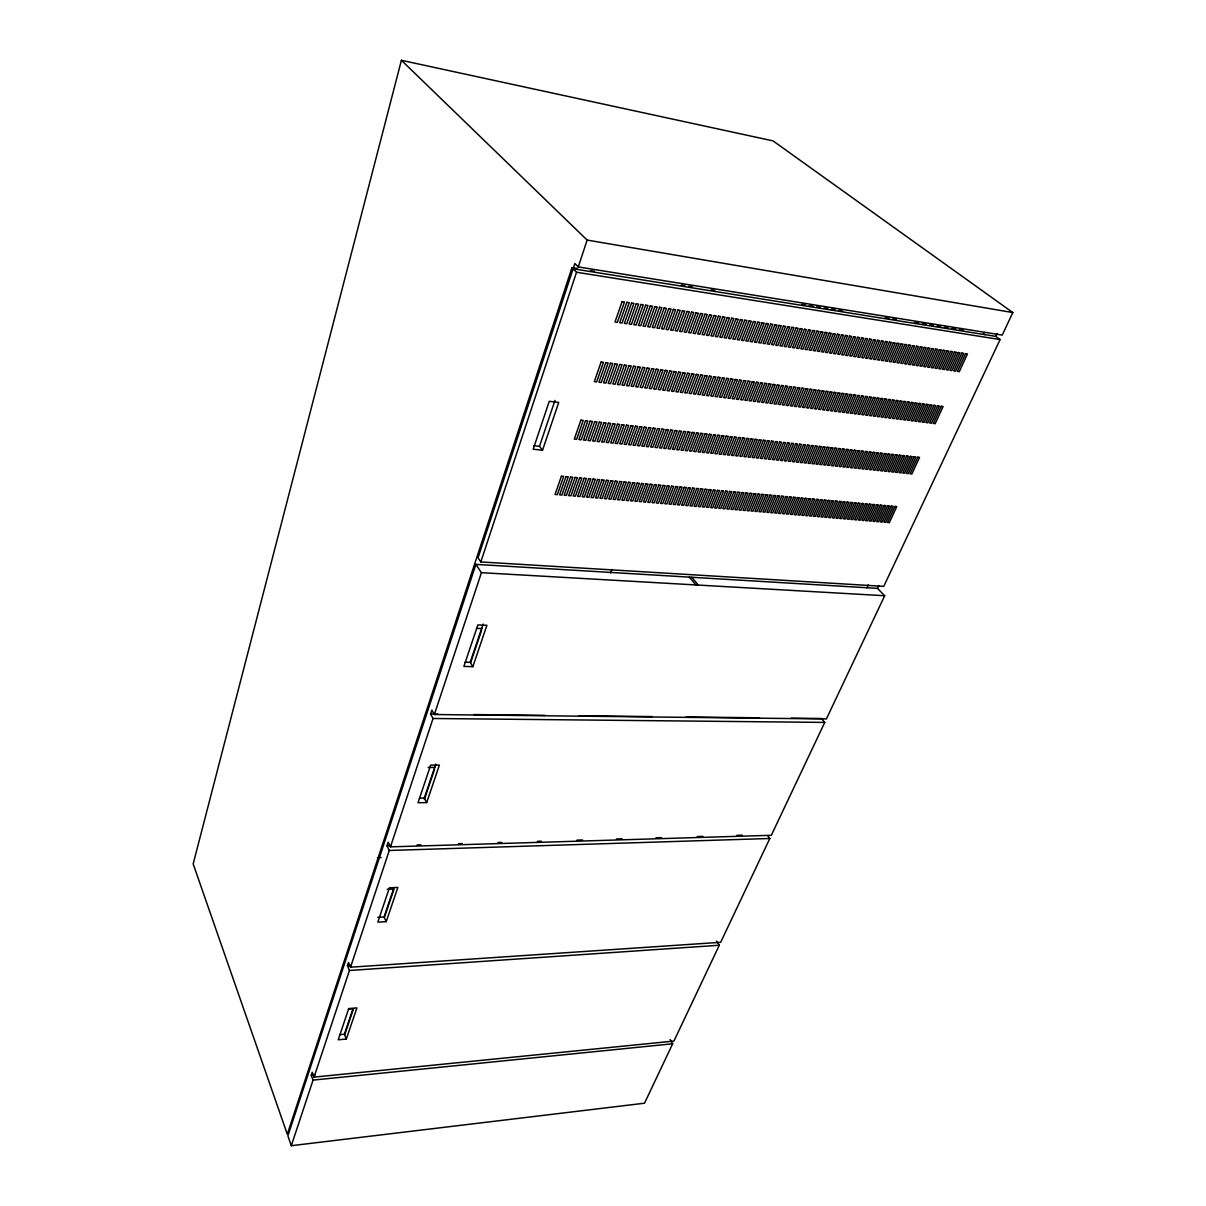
<?xml version="1.0" encoding="UTF-8"?>
<svg xmlns="http://www.w3.org/2000/svg" width="1206" height="1206" viewBox="0 0 1206 1206"><rect width="100%" height="100%" fill="white"/><g stroke="black" fill="none" stroke-linecap="round" stroke-linejoin="round"><path stroke-width="1.5" d="M573.121 268.787L995.809 336.384L1000.091 339.564L883.757 586.372L480.817 561.936L478.043 557.82L574.87 263.481L578.277 266.918L1002.201 335.102L1012.829 312.565L773.046 140.891L401.402 60.3L193.171 863.918L287.314 1134.258L571.991 267.642L577.553 268.531M791.392 718.173L821.467 718.505L824.753 722.409L771.327 835.291L390.458 846.868L433.044 718.49L430.557 714.058L431.869 710.108L434.356 714.525L826.381 718.942L884.691 595.734L877.486 588.377L475.888 564.378L287.887 1135.871L291.309 1145.7L644.532 1103.204L672.662 1043.778L670.129 1039.527M291.309 1145.7L313.063 1080.109L311.238 1075.239L312.233 1072.24L314.057 1077.109L673.943 1041.064L719.289 945.248L716.545 941.087M314.057 1077.109L349.439 970.483L347.434 965.72L348.504 962.433L350.524 967.212L720.675 942.308L769.82 838.487L767.815 835.788M350.524 967.212L389.267 850.471L387.036 845.843L388.211 842.24L390.458 846.868M480.817 561.936L576.528 272.239L571.991 267.642M578.277 266.918L587.141 240.084L401.402 60.3M434.356 714.525L481.42 572.684L475.888 564.378M542.564 450.17L533.188 449.235L549.258 401.312L558.74 402.412L542.564 450.17L539.489 446.31L554.956 400.422M346.333 1039.044L356.916 1007.884L348.745 1008.548L338.238 1039.768L346.333 1039.044L344.388 1034.235L353.011 1008.774M386.221 921.67L397.844 887.435L389.387 887.812L377.84 922.123L386.221 921.67L384.066 916.982L393.533 889.018M426.683 802.578L439.406 765.101L430.663 765.132L418.015 802.729L426.683 802.578L424.301 798.04L435.818 764.031M472.858 666.662L486.907 625.281L477.862 624.919L463.888 666.421L472.858 666.662L470.204 662.35L483.169 624.045M344.75 1034.552L353.494 1008.729L348.413 1009.136M384.232 917.902L394.03 888.988L387.186 889.289M424.376 799.352L434.567 769.202M470.581 662.833L481.586 630.301M610.598 572.986L611.924 569.458M866.948 587.744L868.275 584.895M877.486 588.377L878.812 585.543M995.809 336.384L997.211 333.414M313.063 1080.109L672.662 1043.778M311.238 1075.239L314.977 1074.863M339.836 1034.642L344.388 1034.235M349.439 970.483L719.289 945.248M347.434 965.72L351.172 965.463M377.779 917.314L384.066 916.982M377.372 857.722L381.126 857.587M389.267 850.471L769.82 838.487M387.036 845.843L390.789 845.723M417.11 844.939L420.864 844.818M458.476 843.687L462.23 843.582M497.957 842.512L501.711 842.391M537.439 841.321L541.192 841.215M576.92 840.13L582.558 839.964M616.402 838.954L622.04 838.773M655.883 837.763L661.521 837.597M697.249 836.527L702.887 836.346M736.73 835.336L742.368 835.17M419.432 798.116L424.301 798.04M428.115 767.468L435.17 767.423M433.044 718.49L824.753 722.409M430.557 714.058L438.08 714.148M473.792 714.555L545.202 715.369M579.031 715.746L652.325 716.59M686.154 716.967L759.448 717.796M465.169 662.215L470.204 662.35M476.551 628.371L482.174 628.582M481.42 572.684L884.691 595.734M533.881 445.738L539.489 446.31M590.533 270.611L594.241 271.199M681.345 285.159L685.053 285.747M688.762 286.35L692.47 286.938M710.997 289.907L714.706 290.51M801.824 304.47L805.533 305.058M809.226 305.646L812.934 306.249M816.643 306.837L820.351 307.44M824.06 308.027L827.768 308.63M831.477 309.218L835.185 309.806M838.894 310.409L842.587 310.997M885.219 317.826L888.928 318.429M892.636 319.017L896.344 319.605M914.872 322.575L918.58 323.178M922.288 323.766L925.997 324.369M929.705 324.957L933.414 325.56M937.122 326.148L940.816 326.736M944.524 327.339L948.233 327.926M951.941 328.529L955.649 329.117M959.358 329.705L963.066 330.308M576.528 272.239L1000.091 339.564M587.141 240.084L1012.829 312.565M983.448 333.565L984.865 334.635M691.762 577.282L698.289 585.091M689.365 577.131L695.877 584.955M561.408 476.219L555.062 494.445L557.338 494.641L563.684 476.43L561.408 476.219M580.885 420.17L574.312 439.09L576.619 439.331L583.207 420.427L580.885 420.17M601.116 362.011L594.287 381.639L596.608 381.925L603.452 362.313L601.116 362.011M622.1 301.621L615.015 322.002L617.382 322.349L624.467 301.967L622.1 301.621M565.976 476.626L559.614 494.837L561.89 495.033L568.252 476.837L565.976 476.626M585.513 420.683L578.91 439.557L581.217 439.798L587.819 420.939L585.513 420.683M605.789 362.629L598.945 382.212L601.266 382.498L608.11 362.931L605.789 362.629M626.834 302.329L619.733 322.68L622.085 323.027L629.2 302.691L626.834 302.329M570.528 477.048L564.152 495.214L566.413 495.41L572.79 477.244L570.528 477.048M590.111 421.195L583.508 440.039L585.799 440.265L592.417 421.437L590.111 421.195M610.447 363.232L603.588 382.784L605.894 383.071L612.769 363.534L610.447 363.232M631.552 303.053L624.422 323.359L626.773 323.705L633.904 303.399L631.552 303.053M575.066 477.455L568.674 495.606L570.92 495.787L577.327 477.666L575.066 477.455M594.709 421.693L588.076 440.507L590.367 440.748L597 421.949L594.709 421.693M615.09 363.835L608.216 383.357L610.522 383.644L617.412 364.137L615.09 363.835M636.255 303.761L629.11 324.037L631.447 324.369L638.607 304.108L636.255 303.761M579.589 477.862L573.182 495.983L575.428 496.163L581.85 478.073L579.589 477.862M599.292 422.19L592.643 440.974L594.92 441.215L601.568 422.447L599.292 422.19M619.718 364.438L612.829 383.93L615.12 384.217L622.04 364.74L619.718 364.438M640.944 304.47L633.783 324.716L636.105 325.047L643.28 304.817L640.944 304.47M584.096 478.269L577.674 496.359L579.905 496.54L586.342 478.481L584.096 478.269M603.844 422.703L597.181 441.456L599.457 441.682L606.121 422.944L603.844 422.703M624.346 365.041L617.427 384.503L619.718 384.774L626.638 365.343L624.346 365.041M645.617 305.178L638.441 325.379L640.748 325.71L647.939 305.525L645.617 305.178M588.588 478.676L582.151 496.736L584.382 496.932L590.834 478.888L588.588 478.676M608.397 423.2L601.719 441.924L603.98 442.15L610.673 423.442L608.397 423.2M628.944 365.644L622.01 385.061L624.301 385.347L631.235 365.931L628.944 365.644M650.275 305.887L643.069 326.057L645.391 326.389L652.597 306.234L650.275 305.887M593.081 479.084L586.613 497.113L588.845 497.294L595.312 479.295L593.081 479.084M612.934 423.698L606.241 442.391L608.487 442.617L615.196 423.939L612.934 423.698M633.527 366.232L626.577 385.619L628.869 385.905L635.818 366.534L633.527 366.232M654.918 306.58L647.697 326.72L650.004 327.052L657.225 306.942L654.918 306.58M597.543 479.491L591.076 497.49L593.292 497.671L599.774 479.702L597.543 479.491M617.457 424.195L610.733 442.843L612.995 443.084L619.718 424.437L617.457 424.195M638.11 366.835L631.145 386.191L633.406 386.463L640.386 367.121L638.11 366.835M659.546 307.289L652.31 327.384L654.602 327.715L661.853 307.636L659.546 307.289M602.005 479.898L595.508 497.867L597.724 498.048L604.236 480.094L602.005 479.898M621.964 424.693L615.226 443.311L617.472 443.552L624.211 424.934L621.964 424.693M642.662 367.423L635.683 386.749L637.944 387.02L644.939 367.724L642.662 367.423M664.159 307.982L656.908 328.047L659.2 328.379L666.451 308.329L664.159 307.982M606.452 480.305L599.94 498.244L602.141 498.425L608.668 480.501L606.452 480.305M626.457 425.175L619.703 443.778L621.949 444.004L628.703 425.432L626.457 425.175M647.215 368.011L640.205 387.307L642.466 387.578L649.476 368.312L647.215 368.011M668.757 308.676L661.476 328.71L663.767 329.042L671.049 309.022L668.757 308.676M610.884 480.697L604.357 498.606L606.558 498.802L613.085 480.908L610.884 480.697M630.934 425.673L624.18 444.245L626.396 444.471L633.18 425.914L630.934 425.673M651.753 368.599L644.728 387.865L646.974 388.136L653.999 368.9L651.753 368.599M673.34 309.369L666.044 329.374L668.335 329.69L675.616 309.716L673.34 309.369M615.301 481.104L608.759 498.983L610.945 499.163L617.502 481.3L615.301 481.104M635.411 426.17L628.628 444.697L630.844 444.924L637.642 426.411L635.411 426.17M656.26 369.187L649.22 388.422L651.466 388.694L658.521 369.488L656.26 369.187M677.908 310.063L670.596 330.022L672.873 330.354L680.184 310.409L677.908 310.063M619.703 481.495L613.145 499.359L615.331 499.54L621.904 481.707L619.703 481.495M639.858 426.653L633.06 445.165L635.276 445.391L642.089 426.894L639.858 426.653M660.767 369.775L653.712 388.965L655.958 389.252L663.014 370.076L660.767 369.775M682.46 310.756L675.134 330.67L677.41 331.002L684.737 311.103L682.46 310.756M624.09 481.903L617.517 499.721L619.703 499.902L626.291 482.099L624.09 481.903M644.305 427.15L637.492 445.617L639.693 445.843L646.522 427.391L644.305 427.15M665.26 370.363L658.19 389.523L660.421 389.794L667.491 370.649L665.26 370.363M686.998 311.45L679.671 331.333L681.918 331.65L689.274 311.796L686.998 311.45M628.477 482.294L621.874 500.083L624.06 500.279L630.663 482.49L628.477 482.294M648.722 427.633L641.894 446.069L644.094 446.295L650.939 427.874L648.722 427.633M669.737 370.951L662.652 390.066L664.868 390.352L671.968 371.237L669.737 370.951M691.535 312.128L684.179 331.982L686.425 332.298L693.782 312.475L691.535 312.128M632.833 482.686L626.231 500.46L628.401 500.641L635.019 482.882L632.833 482.686M653.139 428.115L646.295 446.522L648.481 446.748L655.34 428.356L653.139 428.115M674.199 371.523L667.099 390.623L669.315 390.895L676.43 371.81L674.199 371.523M696.043 312.821L688.671 332.63L690.917 332.946L698.289 313.153L696.043 312.821M637.19 483.093L630.557 500.822L632.728 501.003L639.361 483.289L637.19 483.093M657.541 428.597L650.682 446.974L652.868 447.2L659.742 428.839L657.541 428.597M678.646 372.111L671.531 391.166L673.732 391.437L680.862 372.398L678.646 372.111M700.535 313.5L693.149 333.278L695.395 333.595L702.781 313.831L700.535 313.5M641.532 483.485L634.884 501.183L637.039 501.364L643.687 483.681L641.532 483.485M661.928 429.08L655.054 447.426L657.225 447.652L664.114 429.321L661.928 429.08M683.078 372.684L675.948 391.709L678.149 391.98L685.294 372.971L683.078 372.684M705.028 314.178L697.626 333.926L699.842 334.243L707.259 314.51L705.028 314.178M645.858 483.877L639.195 501.545L641.351 501.726L648.014 484.073L645.858 483.877M666.3 429.562L659.411 447.878L661.581 448.104L668.486 429.803L666.3 429.562M687.51 373.257L680.35 392.252L682.551 392.523L689.711 373.543L687.51 373.257M709.49 314.856L702.073 334.559L704.289 334.876L711.721 315.188L709.49 314.856M650.17 484.269L643.491 501.907L645.647 502.088L652.325 484.465L650.17 484.269M670.672 430.045L663.752 448.33L665.923 448.557L672.842 430.286L670.672 430.045M691.912 373.83L684.752 392.794L686.938 393.066L694.113 374.116L691.912 373.83M713.952 315.535L706.52 335.208L708.736 335.524L716.168 315.866L713.952 315.535M654.466 484.646L647.788 502.269L649.928 502.45L656.622 484.842L654.466 484.646M675.013 430.512L668.079 448.783L670.25 448.994L677.184 430.753L675.013 430.512M696.314 374.403L689.123 393.337L691.309 393.608L698.5 374.689L696.314 374.403M718.399 316.198L710.937 335.841L713.153 336.157L720.615 316.53L718.399 316.198M658.762 485.038L652.054 502.631L654.195 502.812L660.903 485.234L658.762 485.038M679.355 430.994L672.405 449.22L674.561 449.446L681.511 431.235L679.355 430.994M700.686 374.976L693.495 393.88L695.666 394.136L702.872 375.262L700.686 374.976M722.831 316.877L715.354 336.474L717.555 336.791L725.032 317.208L722.831 316.877M663.044 485.43L656.32 502.992L658.446 503.173L665.169 485.626L663.044 485.43M683.666 431.477L676.717 449.672L678.857 449.898L685.822 431.703L683.666 431.477M705.058 375.548L697.837 394.407L700.023 394.679L707.244 375.82L705.058 375.548M727.233 317.54L719.756 337.107L721.957 337.424L729.449 317.871L727.233 317.54M667.295 485.822L660.571 503.354L662.682 503.535L669.42 486.003L667.295 485.822M687.978 431.944L681.013 450.109L683.154 450.335L690.134 432.185L687.978 431.944M709.414 376.106L702.178 394.95L704.349 395.206L711.585 376.393L709.414 376.106M731.635 318.203L724.143 337.74L726.329 338.057L733.836 318.535L731.635 318.203M671.546 486.199L664.808 503.716L666.918 503.897L673.672 486.395L671.546 486.199M692.274 432.411L685.294 450.562L687.42 450.773L694.415 432.653L692.274 432.411M713.756 376.679L706.505 395.478L708.676 395.749L715.927 376.95L713.756 376.679M736.037 318.866L728.514 338.373L730.7 338.69L738.223 319.198L736.037 318.866M675.797 486.591L669.029 504.063L671.139 504.244L677.908 486.772L675.797 486.591M696.555 432.879L689.561 450.999L691.686 451.21L698.696 433.12L696.555 432.879M718.083 377.237L710.831 396.005L712.972 396.277L720.238 377.523L718.083 377.237M740.409 319.53L732.871 339.007L735.042 339.323L742.579 319.861L740.409 319.53M680.018 486.968L673.234 504.425L675.345 504.605L682.129 487.164L680.018 486.968M700.837 433.361L693.812 451.436L695.937 451.662L702.962 433.587L700.837 433.361M722.394 377.795L715.128 396.548L717.269 396.804L724.55 378.081L722.394 377.795M744.765 320.193L737.213 339.64L739.384 339.941L746.936 320.525L744.765 320.193M684.239 487.345L677.44 504.786L679.536 504.952L686.335 487.541L684.239 487.345M705.088 433.828L698.063 451.873L700.173 452.099L707.213 434.054L705.088 433.828M726.705 378.367L719.409 397.075L721.55 397.332L728.846 378.639L726.705 378.367M749.107 320.856L741.554 340.258L743.71 340.574L751.278 321.188L749.107 320.856M688.43 487.737L681.631 505.133L683.712 505.314L690.525 487.917L688.43 487.737M709.339 434.296L702.284 452.31L704.394 452.536L711.45 434.522L709.339 434.296M730.987 378.925L723.69 397.603L725.816 397.859L733.127 379.197L730.987 378.925M753.449 321.505L745.866 340.876L748.022 341.192L755.604 321.836L753.449 321.505M692.621 488.113L685.807 505.48L687.887 505.661L694.716 488.294L692.621 488.113M713.575 434.748L706.505 452.747L708.615 452.974L715.686 434.989L713.575 434.748M735.268 379.483L727.957 398.116L730.082 398.387L737.409 379.754L735.268 379.483M757.775 322.168L750.177 341.509L752.333 341.811L759.931 322.499L757.775 322.168M696.797 488.49L689.968 505.842L692.048 506.007L698.892 488.671L696.797 488.49M717.796 435.215L710.711 453.185L712.806 453.396L719.892 435.456L717.796 435.215M739.534 380.026L732.208 398.643L734.318 398.915L741.66 380.312L739.534 380.026M762.071 322.816L754.474 342.127L756.614 342.429L764.227 323.148L762.071 322.816M700.972 488.867L694.113 506.188L696.194 506.369L703.053 489.048L700.972 488.867M722.002 435.683L714.902 453.622L716.997 453.833L724.097 435.909L722.002 435.683M743.785 380.583L736.444 399.171L738.554 399.427L745.911 380.855L743.785 380.583M766.368 323.464L758.755 342.745L760.896 343.047L768.508 323.796L766.368 323.464M705.118 489.244L698.259 506.535L700.324 506.716L707.198 489.425L705.118 489.244M726.193 436.135L719.093 454.044L721.173 454.27L728.288 436.376L726.193 436.135M748.022 381.141L740.665 399.683L742.775 399.955L750.147 381.413L748.022 381.141M770.649 324.113L763.021 343.348L765.147 343.665L772.79 324.444L770.649 324.113M709.264 489.621L702.389 506.882L704.44 507.063L711.329 489.802L709.264 489.621M730.384 436.602L723.253 454.481L725.334 454.692L732.464 436.828L730.384 436.602M752.258 381.684L744.871 400.211L746.981 400.467L754.368 381.955L752.258 381.684M774.93 324.761L767.272 343.966L769.398 344.268L777.056 325.092L774.93 324.761M713.394 489.998L706.505 507.229L708.555 507.409L715.46 490.179L713.394 489.998M734.544 437.054L727.414 454.903L729.494 455.129L736.625 437.296L734.544 437.054M756.464 382.227L749.077 400.724L751.172 400.98L758.574 382.513L756.464 382.227M779.182 325.409L771.523 344.584L773.634 344.886L781.307 325.726L779.182 325.409M717.51 490.36L710.605 507.575L712.656 507.756L719.56 490.556L717.51 490.36M738.705 437.522L731.56 455.34L733.625 455.551L740.785 437.748L738.705 437.522M760.669 382.784L753.268 401.236L755.348 401.492L762.765 383.056L760.669 382.784M783.418 326.057L775.744 345.187L777.855 345.489L785.543 326.374L783.418 326.057M721.61 490.736L714.706 507.922L716.741 508.103L723.66 490.917L721.61 490.736M742.851 437.974L735.69 455.762L737.755 455.974L744.931 438.2L742.851 437.974M764.86 383.327L757.443 401.764L759.524 402.02L766.941 383.598L764.86 383.327M787.654 326.69L779.965 345.79L782.061 346.107L789.764 327.007L787.654 326.69M725.711 491.113L718.776 508.269L720.811 508.435L727.761 491.294L725.711 491.113M746.996 438.426L739.821 456.185L741.871 456.411L749.062 438.652L746.996 438.426M769.036 383.87L761.604 402.276L763.669 402.533L771.116 384.141L769.036 383.87M791.875 327.339L784.171 346.408L786.267 346.71L793.97 327.655L791.875 327.339M729.796 491.475L722.846 508.615L724.881 508.781L731.831 491.656L729.796 491.475M751.112 438.878L743.921 456.622L745.971 456.833L753.177 439.105L751.112 438.878M773.197 384.413L765.75 402.789L767.815 403.03L775.277 384.684L773.197 384.413M796.081 327.972L788.362 347.011L790.443 347.313L798.176 328.288L796.081 327.972M733.866 491.852L726.901 508.947L728.937 509.128L735.901 492.033L733.866 491.852M755.227 439.331L748.022 457.044L750.072 457.255L757.278 439.557L755.227 439.331M777.342 384.955L769.88 403.286L771.946 403.543L779.423 385.227L777.342 384.955M800.271 328.605L792.538 347.614L794.618 347.916L802.367 328.921L800.271 328.605M737.921 492.214L730.957 509.294L732.977 509.46L739.956 492.395L737.921 492.214M759.328 439.783L752.107 457.466L754.142 457.677L761.378 440.009L759.328 439.783M781.488 385.483L774.011 403.799L776.076 404.055L783.553 385.754L781.488 385.483M804.447 329.238L796.699 348.217L798.779 348.519L806.528 329.555L804.447 329.238M741.976 492.576L734.982 509.641L737.002 509.806L743.996 492.772L741.976 492.576M763.413 440.235L756.177 457.888L758.212 458.099L765.448 440.461L763.413 440.235M785.619 386.026L778.126 404.312L780.176 404.568L787.669 386.297L785.619 386.026M808.608 329.871L800.859 348.805L802.925 349.107L810.688 330.188L808.608 329.871M746.017 492.953L739.007 509.972L741.012 510.153L748.022 493.133L746.017 492.953M767.483 440.687L760.247 458.31L762.267 458.506L769.518 440.899L767.483 440.687M789.734 386.568L782.227 404.809L784.277 405.065L791.784 386.825L789.734 386.568M812.769 330.504L805.005 349.408L807.07 349.71L814.849 330.806L812.769 330.504M750.042 493.314L743.017 510.319L745.022 510.485L752.047 493.495L750.042 493.314M771.554 441.125L764.303 458.717L766.323 458.928L773.574 441.351L771.554 441.125M793.834 387.096L786.312 405.322L788.362 405.563L795.885 387.367L793.834 387.096M816.914 331.122L809.12 350.011L811.186 350.298L818.98 331.439L816.914 331.122M754.052 493.676L747.027 510.651L749.016 510.816L756.056 493.857L754.052 493.676M775.609 441.577L768.343 459.139L770.348 459.35L777.629 441.788L775.609 441.577M797.92 387.623L790.397 405.819L792.432 406.075L799.97 387.895L797.92 387.623M821.045 331.756L813.251 350.599L815.301 350.901L823.095 332.057L821.045 331.756M758.046 494.038L751.006 510.982L753.011 511.163L760.051 494.219L758.046 494.038M779.649 442.014L772.368 459.561L774.373 459.757L781.669 442.24L779.649 442.014M802.005 388.166L794.468 406.316L796.488 406.573L804.04 388.422L802.005 388.166M825.16 332.374L817.351 351.187L819.402 351.489L827.21 332.69L825.16 332.374M762.041 494.4L754.986 511.329L756.976 511.495L764.031 494.581L762.041 494.4M783.674 442.451L776.378 459.968L778.383 460.179L785.679 442.677L783.674 442.451M806.075 388.694L798.523 406.814L800.543 407.07L808.095 388.95L806.075 388.694M829.261 332.992L821.437 351.775L823.487 352.077L831.311 333.308L829.261 332.992M766.021 494.762L758.966 511.661L760.941 511.826L768.011 494.942L766.021 494.762M787.699 442.904L780.388 460.39L782.377 460.586L789.689 443.115L787.699 442.904M810.13 389.221L802.563 407.327L804.583 407.568L812.151 389.478L810.13 389.221M833.361 333.61L825.522 352.363L827.557 352.665L835.396 333.926L833.361 333.61M769.986 495.123L762.916 511.992L764.89 512.158L771.976 495.304L769.986 495.123M791.694 443.341L784.382 460.798L786.372 461.009L793.699 443.567L791.694 443.341M814.171 389.749L806.588 407.824L808.608 408.065L816.191 390.005L814.171 389.749M837.431 334.228L829.592 352.951L831.612 353.252L839.466 334.544L837.431 334.228M773.951 495.485L766.865 512.324L768.825 512.49L775.925 495.666L773.951 495.485M795.689 443.778L788.362 461.205L790.352 461.416L797.679 444.004L795.689 443.778M818.196 390.262L810.613 408.306L812.618 408.563L820.216 390.533L818.196 390.262M841.502 334.846L833.648 353.539L835.668 353.84L843.537 335.162L841.502 334.846M777.885 495.832L770.8 512.656L772.76 512.821L779.86 496.013L777.885 495.832M799.668 444.215L792.327 461.627L794.317 461.823L801.658 444.441L799.668 444.215M822.221 390.789L814.623 408.804L816.613 409.06L824.226 391.046L822.221 390.789M845.557 335.464L837.688 354.127L839.708 354.413L847.592 335.765L845.557 335.464M781.835 496.194L774.719 512.987L776.679 513.153L783.794 496.375L781.835 496.194M803.648 444.652L796.292 462.034L798.266 462.23L805.623 444.878L803.648 444.652M826.231 391.317L818.618 409.301L820.608 409.543L828.221 391.573L826.231 391.317M849.612 336.082L841.728 354.7L843.733 355.001L851.632 336.384L849.612 336.082M785.754 496.555L778.624 513.319L780.583 513.485L787.714 496.721L785.754 496.555M807.613 445.089L800.241 462.441L802.201 462.637L809.588 445.3L807.613 445.089M830.225 391.829L822.598 409.784L824.587 410.04L832.215 392.086L830.225 391.829M853.637 336.685L845.738 355.288L847.743 355.574L855.657 336.987L853.637 336.685M789.659 496.902L782.528 513.65L784.473 513.816L791.618 497.083L789.659 496.902M811.548 445.527L804.176 462.848L806.136 463.044L813.522 445.738L811.548 445.527M834.205 392.357L826.562 410.281L828.552 410.522L836.195 392.613L834.205 392.357M857.662 337.303L849.748 355.86L851.753 356.147L859.667 337.605L857.662 337.303M793.563 497.264L786.418 513.982L788.362 514.148L795.508 497.43L793.563 497.264M815.497 445.949L808.095 463.255L810.055 463.451L817.457 446.175L815.497 445.949M838.185 392.87L830.527 410.764L832.502 411.005L840.16 393.126L838.185 392.87M861.672 337.906L853.742 356.448L855.747 356.735L863.677 338.208L861.672 337.906M797.452 497.611L790.307 514.299L792.236 514.465L799.397 497.792L797.452 497.611M819.417 446.386L812.015 463.647L813.975 463.858L821.376 446.597L819.417 446.386M842.135 393.382L834.477 411.261L836.451 411.502L844.125 393.638L842.135 393.382M865.667 338.509L857.737 357.021L859.727 357.308L867.657 338.811L865.667 338.509M801.342 497.957L794.166 514.63L796.096 514.796L803.271 498.138L801.342 497.957M823.336 446.823L815.919 464.054L817.864 464.265L825.281 447.034L823.336 446.823M846.099 393.895L838.426 411.743L840.386 411.985L848.059 394.151L846.099 393.895M869.647 339.112L861.702 357.594L863.692 357.881L871.637 339.414L869.647 339.112M805.201 498.319L798.025 514.962L799.955 515.113L807.131 498.485L805.201 498.319M827.241 447.245L819.809 464.461L821.753 464.657L829.185 447.456L827.241 447.245M850.034 394.407L842.346 412.226L844.306 412.467L851.994 394.664L850.034 394.407M873.626 339.715L865.667 358.167L867.642 358.438L875.616 340.017L873.626 339.715M809.06 498.666L801.869 515.279L803.799 515.444L810.99 498.832L809.06 498.666M831.13 447.667L823.698 464.868L825.628 465.064L833.075 447.893L831.13 447.667M853.954 394.92L846.265 412.708L848.21 412.949L855.913 395.176L853.954 394.92M877.591 340.318L869.616 358.725L871.591 359.011L879.566 340.62L877.591 340.318M812.919 499.013L805.714 515.61L807.628 515.761L814.834 499.178L812.919 499.013M835.019 448.104L827.557 465.26L829.502 465.456L836.949 448.315L835.019 448.104M857.873 395.432L850.17 413.191L852.114 413.432L859.833 395.689L857.873 395.432M881.541 340.921L873.566 359.298L875.526 359.584L883.516 341.208L881.541 340.921M816.748 499.359L809.543 515.927L811.442 516.093L818.663 499.525L816.748 499.359M838.879 448.526L831.431 465.667L833.346 465.863L840.823 448.738L838.879 448.526M861.777 395.945L854.059 413.673L856.004 413.914L863.722 396.201L861.777 395.945M885.475 341.509L877.486 359.87L879.445 360.142L887.45 341.811L885.475 341.509M820.577 499.706L813.357 516.258L815.256 516.409L822.492 499.872L820.577 499.706M842.738 448.949L835.276 466.059L837.19 466.255L844.667 449.16L842.738 448.949M865.682 396.442L857.948 414.14L859.878 414.382L867.611 396.699L865.682 396.442M889.41 342.112L881.405 360.428L883.365 360.715L891.37 342.398L889.41 342.112M824.391 500.053L817.155 516.575L819.055 516.726L826.306 500.219L824.391 500.053M846.597 449.371L839.105 466.451L841.019 466.647L848.511 449.582L846.597 449.371M869.556 396.955L861.823 414.623L863.752 414.864L871.501 397.211L869.556 396.955M893.329 342.7L885.31 360.986L887.254 361.272L895.274 343.001L893.329 342.7M828.205 500.4L820.954 516.892L822.839 517.057L830.105 500.565L828.205 500.4M850.426 449.793L842.934 466.858L844.848 467.054L852.356 450.004L850.426 449.793M873.43 397.452L865.682 415.105L867.596 415.331L875.36 397.709L873.43 397.452M897.234 343.288L889.199 361.559L891.144 361.83L899.179 343.589L897.234 343.288M831.989 500.746L824.738 517.208L826.623 517.374L833.889 500.912L831.989 500.746M854.255 450.215L846.763 467.25L848.662 467.446L856.17 450.426L854.255 450.215M877.29 397.965L869.526 415.573L871.441 415.814L879.219 398.206L877.29 397.965M901.123 343.876L893.088 362.117L895.018 362.388L903.068 344.177L901.123 343.876M835.773 501.078L828.507 517.525L830.391 517.691L837.673 501.259L835.773 501.078M858.084 450.637L850.562 467.642L852.461 467.838L859.984 450.848L858.084 450.637M881.134 398.462L873.37 416.055L875.285 416.281L883.063 398.704L881.134 398.462M904.997 344.464L896.963 362.674L898.892 362.946L906.942 344.765L904.997 344.464M839.557 501.425L832.276 517.841L834.145 518.007L841.441 501.59L839.557 501.425M861.883 451.059L854.361 468.034L856.245 468.23L863.782 451.255L861.883 451.059M884.978 398.96L877.199 416.522L879.099 416.763L886.892 399.216L884.978 398.96M908.872 345.052L900.822 363.232L902.736 363.503L910.801 345.353L908.872 345.052M843.311 501.771L836.029 518.158L837.899 518.324L845.195 501.937L843.311 501.771M865.682 451.466L858.144 468.425L860.029 468.621L867.581 451.677L865.682 451.466M888.807 399.457L881.013 416.99L882.913 417.231L890.721 399.714L888.807 399.457M912.731 345.64L904.666 363.79L906.58 364.061L914.661 345.926L912.731 345.64M847.064 502.103L839.768 518.474L841.637 518.64L848.949 502.269L847.064 502.103M869.466 451.888L861.913 468.817L863.798 469.013L871.35 452.099L869.466 451.888M892.621 399.955L884.812 417.457L886.712 417.698L894.52 400.196L892.621 399.955M916.59 346.228L908.51 364.333L910.424 364.619L918.505 346.514L916.59 346.228M850.818 502.45L843.507 518.791L845.361 518.957L852.687 502.616L850.818 502.45M873.234 452.295L865.682 469.194L867.566 469.39L875.119 452.506L873.234 452.295M896.435 400.452L888.611 417.924L890.51 418.165L898.334 400.694L896.435 400.452M920.419 346.8L912.339 364.89L914.238 365.162L922.334 347.102L920.419 346.8M854.541 502.781L847.23 519.108L849.084 519.273L856.411 502.947L854.541 502.781M877.003 452.717L869.436 469.586L871.305 469.782L878.888 452.913L877.003 452.717M900.219 400.95L892.395 418.392L894.279 418.633L902.118 401.191L900.219 400.95M924.248 347.388L916.153 365.448L918.052 365.719L926.163 347.675L924.248 347.388M858.265 503.128L850.939 519.424L852.793 519.575L860.134 503.294L858.265 503.128M880.757 453.124L873.174 469.978L875.043 470.174L882.626 453.335L880.757 453.124M904.003 401.432L896.179 418.859L898.048 419.085L905.902 401.688L904.003 401.432M928.062 347.961L919.952 365.991L921.851 366.262L929.962 348.248L928.062 347.961M861.988 503.46L854.647 519.741L856.486 519.892L863.843 503.626L861.988 503.46M884.495 453.531L876.913 470.355L878.782 470.551L886.365 453.742L884.495 453.531M907.786 401.93L899.932 419.326L901.817 419.552L909.671 402.171L907.786 401.93M931.861 348.534L923.751 366.534L925.635 366.805L933.761 348.82L931.861 348.534M865.682 503.791L858.34 520.042L860.18 520.208L867.536 503.957L865.682 503.791M888.234 453.953L880.636 470.747L882.49 470.943L890.103 454.149L888.234 453.953M911.54 402.412L903.686 419.794L905.555 420.02L913.424 402.668L911.54 402.412M935.66 349.107L927.535 367.076L929.419 367.363L937.559 349.393L935.66 349.107M869.375 504.123L862.019 520.359L863.858 520.51L871.214 504.289L869.375 504.123M891.958 454.361L884.345 471.124L886.199 471.32L893.812 454.556L891.958 454.361M915.294 402.91L907.425 420.246L909.294 420.472L917.178 403.151L915.294 402.91M939.444 349.68L931.303 367.634L933.188 367.905L941.328 349.966L939.444 349.68M873.069 504.455L865.682 520.675L867.521 520.826L874.893 504.636L873.069 504.455M895.666 454.768L888.053 471.516L889.892 471.697L897.52 454.964L895.666 454.768M919.047 403.392L911.163 420.713L913.032 420.939L920.917 403.633L919.047 403.392M943.213 350.253L935.072 368.177L936.941 368.448L945.097 350.539L943.213 350.253M876.732 504.801L869.345 520.977L871.184 521.128L878.571 504.967L876.732 504.801M899.375 455.175L891.747 471.893L893.586 472.089L901.214 455.371L899.375 455.175M922.771 403.874L914.887 421.165L916.741 421.391L924.64 404.116L922.771 403.874M946.981 350.825L938.811 368.704L940.695 368.976L948.851 351.112L946.981 350.825M880.395 505.133L873.008 521.293L874.832 521.444L882.219 505.299L880.395 505.133M903.068 455.582L895.425 472.27L897.264 472.466L904.907 455.778L903.068 455.582M926.494 404.357L918.595 421.618L920.449 421.859L928.349 404.598L926.494 404.357M950.72 351.398L942.564 369.247L944.419 369.518L952.604 351.685L950.72 351.398M884.043 505.465L876.641 521.595L878.465 521.746L885.867 505.615L884.043 505.465M906.746 455.989L899.103 472.662L900.927 472.842L908.585 456.185L906.746 455.989M930.203 404.839L922.304 422.085L924.143 422.311L932.057 405.08L930.203 404.839M954.474 351.956L946.288 369.79L948.157 370.061L956.328 352.242L954.474 351.956M887.691 505.781L880.274 521.897L882.099 522.047L889.515 505.947L887.691 505.781M910.424 456.381L902.766 473.038L904.59 473.219L912.249 456.592L910.424 456.381M933.911 405.322L925.997 422.537L927.836 422.763L935.75 405.563L933.911 405.322M958.197 352.529L950.011 370.332L951.866 370.589L960.051 352.815L958.197 352.529M891.324 506.113L883.908 522.213L885.717 522.364L893.133 506.279L891.324 506.113M914.073 456.788L906.415 473.415L908.239 473.596L915.912 456.984L914.073 456.788M937.59 405.804L929.675 422.989L931.514 423.216L939.444 406.045L937.59 405.804M961.921 353.087L953.72 370.86L955.574 371.131L963.775 353.373L961.921 353.087M894.942 506.445L887.51 522.515L889.319 522.665L896.751 506.61L894.942 506.445M917.736 457.195L910.048 473.792L911.872 473.973L919.56 457.391L917.736 457.195M941.283 406.286L933.338 423.442L935.178 423.668L943.107 406.528L941.283 406.286M965.629 353.644L957.413 371.388L959.267 371.659L967.468 353.931L965.629 353.644"/></g></svg>
